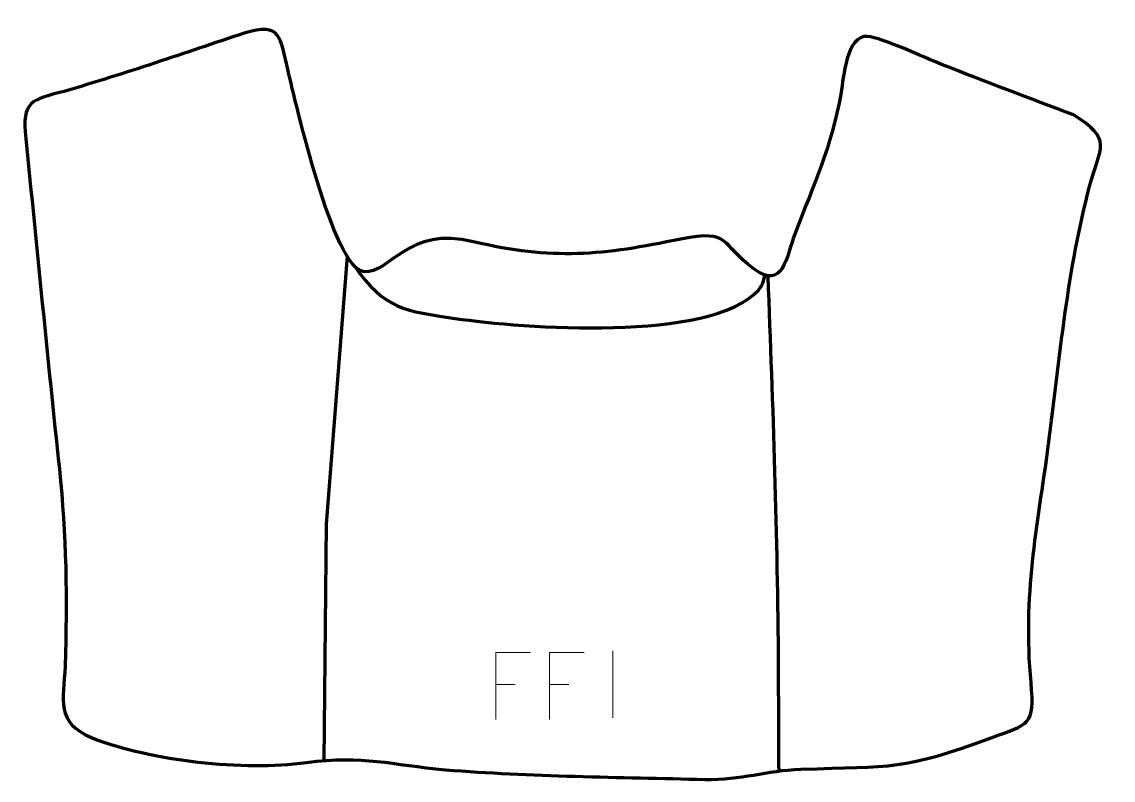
# Model space of a CAD drawing. Header units: millimetres. Extents: x -519 to -112, y 154 to 437.
import ezdxf

# ---------------------------------------------------------------- set-up
doc = ezdxf.new("R2010")
doc.units = ezdxf.units.MM
doc.header["$MEASUREMENT"] = 0
doc.layers.add('layer 2', color=7, linetype='Continuous')
doc.layers.add('layer 3', color=7, linetype='Continuous')

msp = doc.modelspace()

# ---------------------------------------------------------------- linework, layer by layer
at = {"layer": 'layer 2', "color": 140, "lineweight": 158}
for points, knots in [([(-397.3868, 349.4872), (-397.3868, 349.4872), (-405.278, 249.7248), (-405.278, 249.7248), (-405.278, 249.7248), (-405.278, 249.7248), (-406.0906, 161.5867), (-406.0906, 161.5867)], [0, 0, 0, 0, 0.33333333, 0.33333333, 0.33333333, 0.33333333, 1, 1, 1, 1]), ([(-394.7759, 345.9723), (-383.5703, 329.7323), (-375.6789, 328.992), (-357.1561, 326.3002), (-357.1561, 326.3002), (-332.4696, 322.7126), (-262.1267, 317.2372), (-244.1696, 336.8836), (-244.1696, 336.8836), (-242.6851, 338.6187), (-242.3043, 340.3447), (-241.753, 342.4865)], [0, 0, 0, 0, 0.25, 0.25, 0.25, 0.25, 0.5, 0.5, 0.5, 0.5, 1, 1, 1, 1]), ([(-240.74, 342.0643), (-238.8734, 293.5572), (-237.0857, 245.1312), (-236.8447, 196.5796), (-236.8447, 196.5796), (-236.7854, 183.6212), (-236.7252, 170.6627), (-236.6659, 157.7043)], [0, 0, 0, 0, 0.33333333, 0.33333333, 0.33333333, 0.33333333, 1, 1, 1, 1])]:
    msp.add_open_spline(points, degree=3, knots=knots, dxfattribs=at)
at = {"layer": 'layer 2', "color": 250, "lineweight": 9}
for points in [[(-329.1262, 201.878), (-329.1262, 201.878), (-342.0002, 201.878), (-342.0002, 201.878), (-342.0002, 201.878), (-342.0002, 201.878), (-342.0002, 176.9244), (-342.0002, 176.9244)], [(-309.1262, 201.878), (-309.1262, 201.878), (-322.0002, 201.878), (-322.0002, 201.878), (-322.0002, 201.878), (-322.0002, 201.878), (-322.0002, 176.9244), (-322.0002, 176.9244)]]:
    msp.add_open_spline(points, degree=3, knots=[0, 0, 0, 0, 0.33333333, 0.33333333, 0.33333333, 0.33333333, 1, 1, 1, 1], dxfattribs=at)
for points in [[(-298.4162, 202.4854), (-298.4162, 202.4854), (-298.4162, 177.5113), (-298.4162, 177.5113)], [(-342.0002, 189.9983), (-342.0002, 189.9983), (-334.8321, 189.9983), (-334.8321, 189.9983)], [(-322.0002, 189.9983), (-322.0002, 189.9983), (-314.8321, 189.9983), (-314.8321, 189.9983)]]:
    msp.add_open_spline(points, degree=3, dxfattribs=at)
at = {"layer": 'layer 3', "color": 242, "lineweight": 158}
msp.add_open_spline([(-502.8298, 410.887), (-480.091, 417.469), (-458.2484, 425.1218), (-435.8306, 432.5543), (-435.8306, 432.5543), (-421.7637, 436.8008), (-422.4554, 431.0489), (-419.3986, 418.5137), (-419.3986, 418.5137), (-416.5729, 406.8279), (-402.6122, 344.9181), (-391.0995, 343.7362), (-391.0995, 343.7362), (-381.6927, 342.7705), (-374.6286, 361.024), (-350.3939, 354.8988), (-350.3939, 354.8988), (-321.1157, 347.8664), (-302.0863, 349.7952), (-273.0885, 355.8794), (-273.0885, 355.8794), (-254.1519, 359.5699), (-258.6489, 354.1486), (-245.9765, 344.8055), (-245.9765, 344.8055), (-234.9981, 336.7113), (-233.9129, 349.0091), (-230.6318, 357.7243), (-230.6318, 357.7243), (-223.1565, 377.5803), (-217.4314, 388.7603), (-213.4017, 410.4271), (-213.4017, 410.4271), (-212.5297, 415.8144), (-211.3974, 432.0092), (-203.5929, 431.3458), (-203.5929, 431.3458), (-197.9049, 430.8622), (-182.6648, 423.5194), (-175.9993, 420.9345), (-175.9993, 420.9345), (-159.5746, 414.5604), (-143.3571, 408.3239), (-126.856, 402.1384), (-126.856, 402.1384), (-112.057, 393.142), (-116.8085, 390.2867), (-120.8382, 375.4293), (-120.8382, 375.4293), (-128.9123, 345.6597), (-132.1273, 310.3996), (-136.0968, 279.5987), (-136.0968, 279.5987), (-140.4044, 247.7078), (-145.6396, 223.4524), (-142.6606, 190.6748), (-142.6606, 190.6748), (-141.1803, 174.3868), (-143.3284, 175.3662), (-157.4536, 170.1486), (-157.4536, 170.1486), (-190.6807, 157.8751), (-194.1271, 159.5651), (-228.4662, 158.4034), (-228.4662, 158.4034), (-241.2839, 157.9698), (-250.5389, 154.3218), (-264.152, 154.6217), (-264.152, 154.6217), (-295.8181, 155.3502), (-329.284, 155.7791), (-360.77, 158.1629), (-360.77, 158.1629), (-381.0484, 160.0389), (-391.3518, 163.7523), (-412.5647, 160.8792), (-412.5647, 160.8792), (-436.2376, 157.673), (-470.0964, 161.5458), (-492.4086, 170.0664), (-492.4086, 170.0664), (-506.3676, 176.1139), (-502.9676, 183.6959), (-502.5068, 196.8649), (-502.5068, 196.8649), (-501.6496, 221.361), (-502.0283, 245.9198), (-504.6275, 270.304), (-504.6275, 270.304), (-509.0538, 311.3016), (-512.9333, 352.3542), (-517.1566, 393.373), (-517.1566, 393.373), (-518.6061, 407.451), (-515.1638, 407.7027), (-502.8298, 410.887)], degree=3, knots=[0, 0, 0, 0, 0.04, 0.04, 0.04, 0.04, 0.08, 0.08, 0.08, 0.08, 0.12, 0.12, 0.12, 0.12, 0.16, 0.16, 0.16, 0.16, 0.2, 0.2, 0.2, 0.2, 0.24, 0.24, 0.24, 0.24, 0.28, 0.28, 0.28, 0.28, 0.32, 0.32, 0.32, 0.32, 0.36, 0.36, 0.36, 0.36, 0.4, 0.4, 0.4, 0.4, 0.44, 0.44, 0.44, 0.44, 0.48, 0.48, 0.48, 0.48, 0.52, 0.52, 0.52, 0.52, 0.56, 0.56, 0.56, 0.56, 0.6, 0.6, 0.6, 0.6, 0.64, 0.64, 0.64, 0.64, 0.68, 0.68, 0.68, 0.68, 0.72, 0.72, 0.72, 0.72, 0.76, 0.76, 0.76, 0.76, 0.8, 0.8, 0.8, 0.8, 0.84, 0.84, 0.84, 0.84, 0.88, 0.88, 0.88, 0.88, 0.92, 0.92, 0.92, 0.92, 1, 1, 1, 1], dxfattribs=at)

doc.saveas('drawing.dxf')
